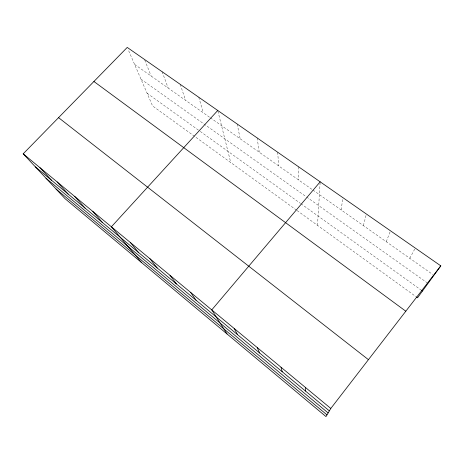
<?xml version="1.0" encoding="UTF-8"?>
<svg xmlns="http://www.w3.org/2000/svg" width="464" height="464" viewBox="0 0 464 464"><rect width="100%" height="100%" fill="white"/><g stroke="black" fill="none" stroke-linecap="round" stroke-linejoin="round"><path stroke-width="0.35" stroke-dasharray="2.32 1.74" d="M317.509 225.353L320.119 182.532M341.092 209.896L342.966 197.705M363.376 225.603L366.403 214.032M386.257 241.727L390.502 230.817M409.764 258.286L415.292 248.089M134.577 64.38L209.786 117.375M210.378 117.786L312.342 189.637M312.927 190.054L432.738 274.479M140.981 79.153L305.985 196.568M306.565 196.98L428.023 283.405M147.088 93.247L199.682 131.022M200.251 131.428L300.37 203.325M300.939 203.737L420.744 289.774M296.537 210.169L152.592 105.954L128.36 50.031M297.105 210.581L415.802 296.519M144.751 60.105L151.183 76.079M162.145 71.74L168.171 88.05M180.229 84.344L185.548 100.294M198.76 97.249L203.331 112.822M217.918 111.163L230.73 162.528M237.203 124.033L240.166 138.782M257.16 137.93L259.254 152.233M277.623 152.186L278.806 166.008M298.619 166.808L298.845 180.131"/><path stroke-width="0.7" d="M305.445 391.024L305.55 387.55M440.8 265.855L330.803 408.453L325.972 416.579L65.088 198.714L23.2 153.81L127.229 47.421L440.8 265.855L417.548 297.784L416.382 296.937M320.166 181.818L211.752 309.9L227.047 333.964M217.744 110.473L111.377 226.803L141.653 262.653M421.324 290.186L422.478 291.015M93.914 81.49L405.809 311.216M58.563 117.647L368.433 359.67M23.2 153.81L330.803 408.453M35.392 166.878L329.365 410.878M45.977 178.228L328.135 412.943M56.045 189.016L326.987 414.874M39.968 167.69L51.568 180.305M57.153 181.917L68.121 194.045M74.774 196.504L85.08 208.121M92.841 211.462L102.451 222.54M130.396 242.55L138.492 252.457M149.924 258.721L157.197 267.977M169.981 275.32L176.384 283.904M190.582 292.372L196.069 300.237M234.181 328.471L237.643 334.747M257.276 347.588L259.614 352.988M281.056 367.273L282.205 371.739"/></g></svg>
